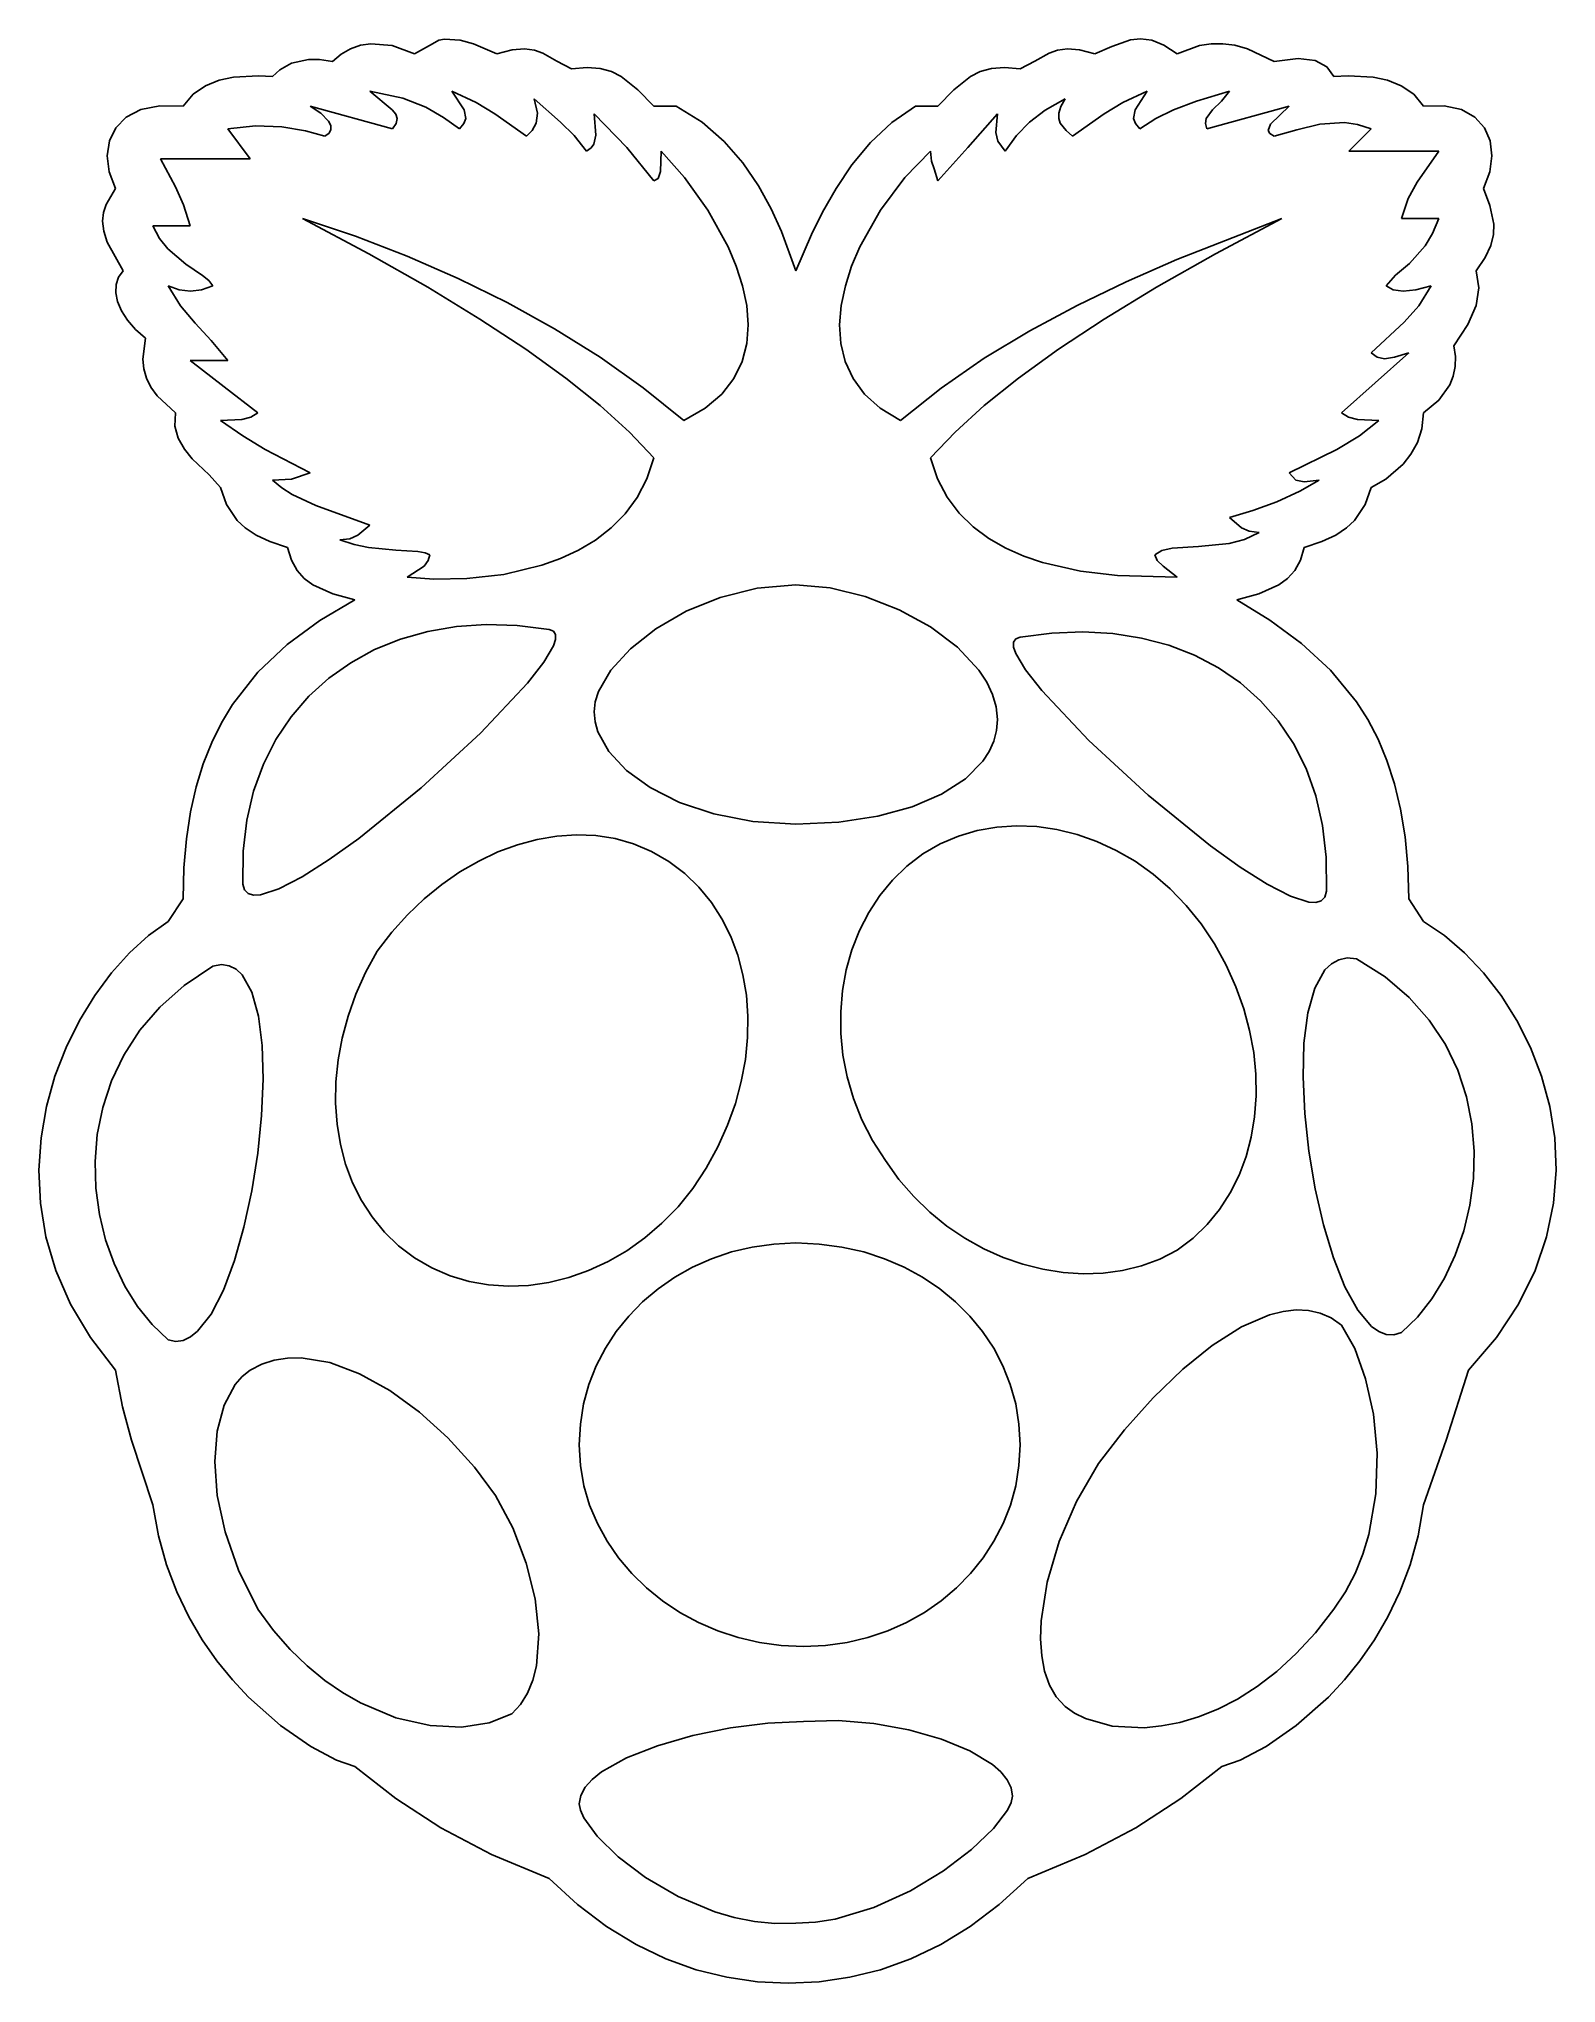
# Model space of a CAD drawing. Extents: x 39 to 173, y 20 to 192.
import ezdxf

# ---------------------------------------------------------------- set-up
doc = ezdxf.new("R2010")
doc.units = 0

msp = doc.modelspace()

# ---------------------------------------------------------------- linework, layer by layer
at = {"layer": 'Layer 1'}
for p, q in [((66.431232, 190.963333), (65.603147, 190.48785)), ((67.304735, 191.268042), (66.431232, 190.963333)), ((68.216087, 191.409849), (67.304735, 191.268042)), ((70.122059, 191.236248), (68.216087, 191.409849)), ((72.08859, 190.50551), (70.122059, 191.236248)), ((73.671179, 191.406618), (72.08859, 190.50551)), ((74.239618, 191.708199), (73.671179, 191.406618)), ((74.74992, 191.82326), (74.239618, 191.708199)), ((76.126614, 191.708199), (74.74992, 191.82326)), ((77.314364, 191.406618), (76.126614, 191.708199)), ((79.37496, 190.50551), (77.314364, 191.406618)), ((81.807386, 190.946375), (80.720011, 190.853721)), ((82.691891, 190.837977), (81.807386, 190.946375)), ((129.859177, 190.946375), (128.974672, 190.837977)), ((130.946551, 190.853721), (129.859177, 190.946375)), ((133.804346, 191.148639), (132.2916, 190.50551)), ((135.440632, 191.736055), (133.804346, 191.148639)), ((136.343708, 191.834008), (135.440632, 191.736055)), ((137.323996, 191.708199), (136.343708, 191.834008)), ((138.396938, 191.288681), (137.323996, 191.708199)), ((139.577977, 190.50551), (138.396938, 191.288681)), ((141.565095, 191.236248), (139.577977, 190.50551)), ((142.578336, 191.396627), (141.565095, 191.236248)), ((143.615195, 191.409849), (142.578336, 191.396627)), ((144.683544, 191.268042), (143.615195, 191.409849)), ((145.791257, 190.963333), (144.683544, 191.268042)), ((148.15626, 189.83372), (145.791257, 190.963333)), ((61.191325, 189.678687), (60.177176, 189.09975)), ((62.699629, 190.005703), (61.191325, 189.678687)), ((63.678452, 189.997529), (62.699629, 190.005703)), ((64.82805, 189.83372), (63.678452, 189.997529)), ((65.603147, 190.48785), (64.82805, 189.83372)), ((80.720011, 190.853721), (79.37496, 190.50551)), ((83.42833, 190.583026), (82.691891, 190.837977)), ((84.676234, 189.851481), (83.42833, 190.583026)), ((85.98954, 189.18776), (84.676234, 189.851481)), ((87.363457, 189.311654), (85.98954, 189.18776)), ((88.526934, 189.219656), (87.363457, 189.311654)), ((89.51903, 188.942955), (88.526934, 189.219656)), ((123.139629, 189.219656), (122.147534, 188.942955)), ((124.303105, 189.311654), (123.139629, 189.219656)), ((125.67702, 189.18776), (124.303105, 189.311654)), ((126.990327, 189.851481), (125.67702, 189.18776)), ((128.238233, 190.583026), (126.990327, 189.851481)), ((128.974672, 190.837977), (128.238233, 190.583026)), ((132.2916, 190.50551), (130.946551, 190.853721)), ((150.288315, 190.096542), (148.15626, 189.83372)), ((151.802676, 189.920923), (150.288315, 190.096542)), ((152.818036, 189.372265), (151.802676, 189.920923)), ((153.45309, 188.51597), (152.818036, 189.372265)), ((53.583186, 187.68753), (52.483396, 186.943268)), ((54.805909, 188.167758), (53.583186, 187.68753)), ((56.059214, 188.438454), (54.805909, 188.167758)), ((58.288162, 188.569261), (56.059214, 188.438454)), ((59.53122, 188.51597), (58.288162, 188.569261)), ((60.177176, 189.09975), (59.53122, 188.51597)), ((90.378806, 188.512739), (89.51903, 188.942955)), ((91.857639, 187.31651), (90.378806, 188.512739)), ((121.287758, 188.512739), (119.808924, 187.31651)), ((122.147534, 188.942955), (121.287758, 188.512739)), ((154.699782, 188.569261), (153.45309, 188.51597)), ((156.934787, 188.438454), (154.699782, 188.569261)), ((158.189758, 188.167758), (156.934787, 188.438454)), ((159.412027, 187.68753), (158.189758, 188.167758)), ((160.508334, 186.943268), (159.412027, 187.68753)), ((49.548237, 185.916049), (47.872136, 185.574047)), ((51.59889, 185.88047), (49.548237, 185.916049)), ((52.483396, 186.943268), (51.59889, 185.88047)), ((63.785643, 185.275696), (62.83851, 185.88047)), ((62.83851, 185.88047), (70.124887, 183.89093)), ((70.118423, 185.544575), (68.13534, 187.19822)), ((68.13534, 187.19822), (71.046176, 186.583353)), ((71.046176, 186.583353), (73.089818, 185.78681)), ((73.089818, 185.78681), (74.639303, 184.869149)), ((76.477853, 185.544575), (75.39588, 187.19822)), ((75.39588, 187.19822), (77.548525, 186.205871)), ((77.548525, 186.205871), (79.207015, 185.208678)), ((82.955167, 185.264796), (82.68225, 186.52643)), ((82.68225, 186.52643), (84.99477, 184.465831)), ((93.275917, 185.88047), (91.857639, 187.31651)), ((95.23962, 185.88047), (93.275917, 185.88047)), ((97.539876, 184.467948), (95.23962, 185.88047)), ((116.426947, 185.88047), (114.31215, 184.440394)), ((118.39065, 185.88047), (116.426947, 185.88047)), ((119.808924, 187.31651), (118.39065, 185.88047)), ((127.891033, 185.527621), (129.656107, 186.52643)), ((129.271612, 185.840656), (129.099374, 185.264796)), ((129.656107, 186.52643), (129.271612, 185.840656)), ((133.115194, 185.208678), (134.767628, 186.205871)), ((134.767628, 186.205871), (136.91664, 187.19822)), ((136.91664, 187.19822), (135.847586, 185.544575)), ((139.23885, 185.544575), (141.288544, 186.310839)), ((141.288544, 186.310839), (144.20301, 187.19822)), ((142.21347, 183.89093), (149.499847, 185.88047)), ((143.514263, 186.310839), (142.704398, 185.544575)), ((144.20301, 187.19822), (143.514263, 186.310839)), ((149.499847, 185.88047), (147.830052, 184.297881)), ((161.38542, 185.88047), (160.508334, 186.943268)), ((163.21539, 185.916049), (161.38542, 185.88047)), ((164.727429, 185.574047), (163.21539, 185.916049)), ((46.569679, 184.908058), (45.639959, 183.971675)), ((47.872136, 185.574047), (46.569679, 184.908058)), ((55.55214, 183.89093), (58.012018, 184.152945)), ((58.012018, 184.152945), (60.348356, 184.049189)), ((60.348356, 184.049189), (62.437617, 183.698356)), ((64.485698, 184.549805), (63.785643, 185.275696)), ((64.665859, 184.17929), (64.485698, 184.549805)), ((64.691596, 183.823914), (64.665859, 184.17929)), ((70.421922, 185.169013), (70.118423, 185.544575)), ((70.124887, 183.89093), (70.471783, 184.35733)), ((70.555252, 184.778311), (70.421922, 185.169013)), ((70.471783, 184.35733), (70.555252, 184.778311)), ((74.639303, 184.869149), (76.06767, 183.89093)), ((76.06767, 183.89093), (76.444696, 184.35733)), ((76.444696, 184.35733), (76.613099, 184.778311)), ((76.613099, 184.778311), (76.477853, 185.544575)), ((79.207015, 185.208678), (82.01046, 183.21914)), ((82.49331, 183.739535), (82.8502, 184.378626)), ((82.8502, 184.378626), (82.955167, 185.264796)), ((84.99477, 184.465831), (86.21401, 183.278081)), ((88.137341, 183.3128), (87.97908, 185.20868)), ((87.97908, 185.20868), (90.869733, 182.227596)), ((99.500097, 182.767774), (97.539876, 184.467948)), ((114.31215, 184.440394), (112.43898, 182.673303)), ((121.039065, 182.227596), (123.68748, 185.20868)), ((123.68748, 185.20868), (123.529221, 183.555035)), ((125.368576, 183.278081), (126.503843, 184.465831)), ((126.503843, 184.465831), (127.891033, 185.527621)), ((129.099374, 185.264796), (129.099727, 184.782802)), ((129.099727, 184.782802), (129.233006, 184.378626)), ((129.233006, 184.378626), (129.739676, 183.739535)), ((130.30206, 183.21914), (133.115194, 185.208678)), ((135.847586, 185.544575), (135.713954, 184.778311)), ((135.713954, 184.778311), (135.886192, 184.35733)), ((135.886192, 184.35733), (136.270687, 183.89093)), ((136.270687, 183.89093), (137.688154, 184.778311)), ((137.688154, 184.778311), (139.23885, 185.544575)), ((142.146454, 184.778311), (142.078527, 184.35733)), ((142.078527, 184.35733), (142.21347, 183.89093)), ((142.704398, 185.544575), (142.146454, 184.778311)), ((147.830052, 184.297881), (147.621328, 183.729442)), ((150.158315, 183.792827), (152.216085, 184.301112)), ((152.216085, 184.301112), (154.394973, 184.436359)), ((154.394973, 184.436359), (155.550274, 184.267956)), ((155.550274, 184.267956), (156.76038, 183.89093)), ((165.913664, 184.908058), (164.727429, 185.574047)), ((166.766224, 183.971675), (165.913664, 184.908058)), ((45.082066, 182.818494), (44.895092, 181.502108)), ((45.639959, 183.971675), (45.082066, 182.818494)), ((57.54168, 181.229593), (55.55214, 183.89093)), ((62.437617, 183.698356), (64.15626, 183.21914)), ((64.15626, 183.21914), (64.532025, 183.498817)), ((64.532025, 183.498817), (64.691596, 183.823914)), ((82.01046, 183.21914), (82.49331, 183.739535)), ((86.21401, 183.278081), (87.30729, 181.90139)), ((87.714494, 182.182329), (87.968183, 182.516257)), ((87.968183, 182.516257), (88.137341, 183.3128)), ((101.150864, 180.865336), (99.500097, 182.767774)), ((112.43898, 182.673303), (110.799566, 180.688202)), ((123.529221, 183.555035), (123.69838, 182.788771)), ((123.69838, 182.788771), (124.35927, 181.90139)), ((124.35927, 181.90139), (125.368576, 183.278081)), ((129.739676, 183.739535), (130.30206, 183.21914)), ((147.621328, 183.729442), (147.780546, 183.471263)), ((147.780546, 183.471263), (148.15626, 183.21914)), ((148.15626, 183.21914), (150.158315, 183.792827)), ((156.76038, 183.89093), (154.77084, 181.90139)), ((167.277235, 182.818494), (166.766224, 183.971675)), ((167.438824, 181.502108), (167.277235, 182.818494)), ((44.895092, 181.502108), (45.07813, 180.076112)), ((50.936789, 178.752358), (49.60935, 181.229593)), ((49.60935, 181.229593), (57.54168, 181.229593)), ((87.30729, 181.90139), (87.714494, 182.182329)), ((90.869733, 182.227596), (93.275917, 179.26589)), ((93.841126, 180.089484), (93.92187, 181.90139)), ((93.92187, 181.90139), (95.989128, 179.574236)), ((102.522761, 178.84602), (101.150864, 180.865336)), ((110.799566, 180.688202), (109.386035, 178.594097)), ((115.483243, 179.574236), (117.74469, 181.90139)), ((117.74469, 181.90139), (117.845621, 181.024505)), ((117.74469, 181.90139), (117.74469, 181.90139)), ((117.845621, 181.024505), (118.06767, 180.331719)), ((118.39065, 179.26589), (121.039065, 182.227596)), ((154.77084, 181.90139), (162.729007, 181.90139)), ((162.729007, 181.90139), (160.813749, 179.17223)), ((167.24312, 180.076112), (167.438824, 181.502108)), ((45.07813, 180.076112), (45.63027, 178.5941)), ((93.275917, 179.26589), (93.649358, 179.492378)), ((93.649358, 179.492378), (93.841126, 180.089484)), ((95.989128, 179.574236), (98.047907, 176.689341)), ((113.324745, 176.689341), (115.483243, 179.574236)), ((118.06767, 180.331719), (118.39065, 179.26589)), ((160.813749, 179.17223), (160.02205, 177.719233)), ((166.68225, 178.5941), (167.24312, 180.076112)), ((44.808695, 177.175826), (44.568834, 176.463509)), ((45.63027, 178.5941), (44.808695, 177.175826)), ((51.65501, 177.141911), (50.936789, 178.752358)), ((103.646369, 176.795214), (102.522761, 178.84602)), ((109.386035, 178.594097), (108.190513, 176.499991)), ((160.02205, 177.719233), (159.421717, 175.9586)), ((167.235347, 177.081354), (166.68225, 178.5941)), ((44.568834, 176.463509), (44.483699, 175.696992)), ((44.483699, 175.696992), (44.583872, 174.837215)), ((52.24485, 175.28681), (51.65501, 177.141911)), ((66.850044, 174.374295), (62.16672, 175.9586)), ((62.16672, 175.9586), (68.03396, 172.82269)), ((98.047907, 176.689341), (99.842653, 173.432617)), ((104.55227, 174.798305), (103.646369, 176.795214)), ((108.190513, 176.499991), (107.205128, 174.51489)), ((111.49326, 173.432617), (113.324745, 176.689341)), ((148.82805, 175.9586), (139.562229, 172.321873)), ((142.96192, 172.82269), (148.82805, 175.9586)), ((159.421717, 175.9586), (162.729007, 175.9586)), ((162.729007, 175.9586), (162.170962, 174.613753)), ((167.599505, 175.445068), (167.235347, 177.081354)), ((167.575988, 174.541992), (167.599505, 175.445068)), ((44.583872, 174.837215), (44.899935, 173.845118)), ((44.899935, 173.845118), (46.30206, 171.307723)), ((49.52442, 174.163706), (48.93756, 175.28681)), ((48.93756, 175.28681), (52.24485, 175.28681)), ((50.241178, 173.249225), (49.52442, 174.163706)), ((71.447074, 172.605287), (66.850044, 174.374295)), ((105.83328, 171.307723), (104.55227, 174.798305)), ((107.205128, 174.51489), (105.83328, 171.307723)), ((162.170962, 174.613753), (161.529952, 173.532636)), ((167.343546, 173.561704), (167.575988, 174.541992)), ((51.847587, 171.892315), (50.241178, 173.249225)), ((68.03396, 172.82269), (73.258979, 169.857555)), ((75.934493, 170.65097), (71.447074, 172.605287)), ((99.842653, 173.432617), (100.561152, 171.722918)), ((110.770169, 171.722918), (111.49326, 173.432617)), ((139.562229, 172.321873), (135.078443, 170.355747)), ((137.739828, 169.857555), (142.96192, 172.82269)), ((161.529952, 173.532636), (160.151645, 171.976289)), ((166.036297, 171.307723), (166.848281, 172.488762)), ((166.848281, 172.488762), (167.343546, 173.561704)), ((45.900054, 170.755635), (45.68275, 170.10302)), ((46.30206, 171.307723), (45.900054, 170.755635)), ((53.323191, 170.908445), (51.847587, 171.892315)), ((53.876441, 170.460264), (53.323191, 170.908445)), ((54.23439, 169.98998), (53.876441, 170.460264)), ((80.288987, 168.510739), (75.934493, 170.65097)), ((100.561152, 171.722918), (101.117809, 169.989979)), ((110.212856, 169.989979), (110.770169, 171.722918)), ((135.078443, 170.355747), (130.72516, 168.258815)), ((158.899299, 170.918942), (158.07813, 169.98998)), ((160.151645, 171.976289), (158.899299, 170.918942)), ((166.277722, 169.820008), (166.036297, 171.307723)), ((45.68275, 170.10302), (45.650756, 169.372889)), ((45.650756, 169.372889), (45.804675, 168.588255)), ((45.804675, 168.588255), (46.145114, 167.772132)), ((51.384517, 168.21885), (50.281147, 169.98998)), ((50.281147, 169.98998), (51.269455, 169.626627)), ((51.269455, 169.626627), (52.257766, 169.50551)), ((52.257766, 169.50551), (53.246078, 169.626627)), ((53.246078, 169.626627), (54.23439, 169.98998)), ((73.258979, 169.857555), (77.880232, 167.047449)), ((101.117809, 169.989979), (101.480679, 168.25704)), ((109.84933, 168.25704), (110.212856, 169.989979)), ((133.122713, 167.047449), (137.739828, 169.857555)), ((158.07813, 169.98998), (158.703494, 169.626627)), ((158.703494, 169.626627), (159.573514, 169.50551)), ((159.573514, 169.50551), (160.690612, 169.626627)), ((160.690612, 169.626627), (162.05721, 169.98998)), ((162.05721, 169.98998), (160.953434, 168.229347)), ((166.029836, 168.262046), (166.277722, 169.820008)), ((46.145114, 167.772132), (46.672677, 166.947529)), ((46.672677, 166.947529), (47.387971, 166.137461)), ((52.674408, 166.692376), (51.384517, 168.21885)), ((77.880232, 167.047449), (81.936173, 164.376627)), ((84.487241, 166.183988), (80.288987, 168.510739)), ((101.480679, 168.25704), (101.617818, 166.547341)), ((109.707598, 166.547341), (109.84933, 168.25704)), ((130.72516, 168.258815), (126.525695, 166.006855)), ((129.071515, 164.376627), (133.122713, 167.047449)), ((160.953434, 168.229347), (159.660716, 166.77635)), ((165.287794, 166.573277), (166.029836, 168.262046)), ((47.387971, 166.137461), (48.2916, 165.36494)), ((48.2916, 165.36494), (48.049368, 163.499339)), ((54.085418, 165.16106), (52.674408, 166.692376)), ((55.55214, 163.3754), (54.085418, 165.16106)), ((88.50594, 163.670113), (84.487241, 166.183988)), ((101.617818, 166.547341), (101.497282, 164.88412)), ((109.81567, 164.88412), (109.707598, 166.547341)), ((126.525695, 166.006855), (122.503363, 163.575641)), ((159.660716, 166.77635), (156.76038, 164.04719)), ((164.04675, 164.693143), (165.287794, 166.573277)), ((48.049368, 163.499339), (48.135361, 162.638453)), ((81.936173, 164.376627), (85.465258, 161.829343)), ((92.321768, 160.968506), (88.50594, 163.670113)), ((101.497282, 164.88412), (101.087126, 163.290616)), ((110.201552, 163.290616), (109.81567, 164.88412)), ((122.503363, 163.575641), (118.68148, 160.940952)), ((125.547174, 161.829343), (129.071515, 164.376627)), ((156.76038, 164.04719), (157.280776, 163.669308)), ((160.06767, 164.04719), (157.096277, 161.398775)), ((157.280776, 163.669308), (157.919869, 163.543348)), ((157.919869, 163.543348), (158.806039, 163.669308)), ((158.806039, 163.669308), (160.06767, 164.04719)), ((164.199459, 163.735163), (164.04675, 164.693143)), ((164.183211, 162.838043), (164.199459, 163.735163)), ((48.135361, 162.638453), (48.369116, 161.815415)), ((48.369116, 161.815415), (48.7579, 161.022657)), ((55.22916, 161.06288), (52.24485, 163.3754)), ((52.24485, 163.3754), (55.55214, 163.3754)), ((85.465258, 161.829343), (88.50594, 159.389853)), ((100.355405, 161.79007), (99.270175, 160.405719)), ((101.087126, 163.290616), (100.355405, 161.79007)), ((110.893254, 161.79007), (110.201552, 163.290616)), ((111.918784, 160.405719), (110.893254, 161.79007)), ((122.51063, 159.389853), (125.547174, 161.829343)), ((163.704398, 161.227598), (164.013143, 162.002087)), ((164.013143, 162.002087), (164.183211, 162.838043)), ((48.7579, 161.022657), (49.308981, 160.252608)), ((49.308981, 160.252608), (50.9271, 158.75036)), ((58.21347, 158.75036), (55.22916, 161.06288)), ((95.91141, 158.078563), (92.321768, 160.968506)), ((99.270175, 160.405719), (97.799492, 159.160804)), ((113.30615, 159.160804), (111.918784, 160.405719)), ((118.68148, 160.940952), (115.08336, 158.078563)), ((157.096277, 161.398775), (154.12488, 158.75036)), ((162.731428, 159.864229), (163.704398, 161.227598)), ((50.9271, 158.75036), (50.885063, 157.570634)), ((56.80206, 158.162538), (57.598603, 158.361978)), ((57.598603, 158.361978), (58.21347, 158.75036)), ((88.50594, 159.389853), (91.096675, 157.042412)), ((97.799492, 159.160804), (95.91141, 158.078563)), ((115.08336, 158.078563), (113.30615, 159.160804)), ((119.922822, 157.042412), (122.51063, 159.389853)), ((154.12488, 158.75036), (154.728851, 158.361978)), ((154.728851, 158.361978), (155.526606, 158.162538)), ((161.240736, 157.351261), (161.38542, 158.75036)), ((161.38542, 158.75036), (162.731428, 159.864229)), ((50.885063, 157.570634), (51.181849, 156.506878)), ((54.90618, 158.078563), (56.80206, 158.162538)), ((56.886842, 156.712772), (54.90618, 158.078563)), ((58.872347, 155.523812), (56.886842, 156.712772)), ((91.096675, 157.042412), (93.275917, 154.771273)), ((117.74469, 154.771273), (119.922822, 157.042412)), ((155.724024, 156.712772), (153.708241, 155.523812)), ((155.526606, 158.162538), (157.43217, 158.078563)), ((157.43217, 158.078563), (155.724024, 156.712772)), ((160.848066, 156.132625), (161.240736, 157.351261)), ((51.181849, 156.506878), (51.725107, 155.55152)), ((51.725107, 155.55152), (52.422486, 154.696993)), ((62.83851, 153.45353), (58.872347, 155.523812)), ((153.708241, 155.523812), (149.499847, 153.45353)), ((159.567056, 154.202834), (160.269482, 155.085976)), ((160.269482, 155.085976), (160.848066, 156.132625)), ((52.422486, 154.696993), (53.9102, 153.260146)), ((53.9102, 153.260146), (54.90618, 152.13578)), ((61.184865, 152.888315), (62.83851, 153.45353)), ((93.275917, 154.771273), (92.650337, 152.903688)), ((118.366012, 152.911068), (117.74469, 154.771273)), ((149.499847, 153.45353), (150.089684, 152.796673)), ((158.038968, 152.89316), (159.567056, 154.202834)), ((54.90618, 152.13578), (55.456859, 150.654121)), ((59.53122, 152.80757), (61.184865, 152.888315)), ((60.336493, 152.119427), (59.53122, 152.80757)), ((61.249863, 151.53181), (60.336493, 152.119427)), ((63.339124, 150.566109), (61.249863, 151.53181)), ((92.650337, 152.903688), (91.790926, 151.255512)), ((119.222263, 151.283066), (118.366012, 152.911068)), ((150.427193, 151.814818), (148.41141, 150.892315)), ((150.089684, 152.796673), (150.807905, 152.636394)), ((152.13534, 152.80757), (150.427193, 151.814818)), ((150.807905, 152.636394), (152.13534, 152.80757)), ((156.209704, 150.654121), (156.76038, 152.13578)), ((156.76038, 152.13578), (158.038968, 152.89316)), ((55.456859, 150.654121), (56.38542, 149.235441)), ((68.13534, 148.82849), (63.339124, 150.566109)), ((90.726677, 149.814219), (89.486582, 148.56728)), ((91.790926, 151.255512), (90.726677, 149.814219)), ((120.284336, 149.871787), (119.222263, 151.283066)), ((121.523125, 148.66175), (120.284336, 149.871787)), ((146.274509, 150.100617), (144.20301, 149.50028)), ((148.41141, 150.892315), (146.274509, 150.100617)), ((155.281142, 149.235441), (156.209704, 150.654121)), ((56.38542, 149.235441), (57.106467, 148.569401)), ((57.106467, 148.569401), (58.060058, 147.942724)), ((58.060058, 147.942724), (59.292218, 147.363282)), ((66.362198, 147.622167), (67.056599, 147.917691)), ((67.056599, 147.917691), (68.13534, 148.82849)), ((89.486582, 148.56728), (88.099633, 147.502167)), ((122.909525, 147.637477), (121.523125, 148.66175)), ((144.20301, 149.50028), (145.268839, 148.576565)), ((145.268839, 148.576565), (145.961625, 148.272158)), ((146.83851, 148.156693), (145.54554, 147.562566)), ((145.961625, 148.272158), (146.83851, 148.156693)), ((152.374342, 147.363282), (153.606502, 147.942724)), ((153.606502, 147.942724), (154.560094, 148.569401)), ((154.560094, 148.569401), (155.281142, 149.235441)), ((59.292218, 147.363282), (60.84897, 146.83895)), ((60.84897, 146.83895), (61.189155, 145.718218)), ((65.47401, 147.51074), (66.362198, 147.622167)), ((66.737962, 147.102274), (65.47401, 147.51074)), ((65.47401, 147.51074), (65.47401, 147.51074)), ((68.018265, 146.839754), (66.737962, 147.102274)), ((70.441403, 146.599944), (68.018265, 146.839754)), ((72.370387, 146.486094), (70.441403, 146.599944)), ((73.032996, 146.381025), (72.370387, 146.486094)), ((73.432177, 146.19299), (73.032996, 146.381025)), ((73.306619, 145.68955), (73.432177, 146.19299)), ((86.594822, 146.606353), (85.001143, 145.867309)), ((88.099633, 147.502167), (86.594822, 146.606353)), ((124.41443, 146.783485), (122.909525, 147.637477)), ((126.008734, 146.084296), (124.41443, 146.783485)), ((138.228582, 146.575164), (137.58843, 146.19299)), ((137.58843, 146.19299), (137.804825, 145.68955)), ((139.124593, 146.779599), (138.228582, 146.575164)), ((141.467393, 146.932609), (139.124593, 146.779599)), ((144.183231, 147.206736), (141.467393, 146.932609)), ((145.54554, 147.562566), (144.183231, 147.206736)), ((150.477405, 145.718218), (150.81759, 146.83895)), ((150.81759, 146.83895), (152.374342, 147.363282)), ((61.189155, 145.718218), (61.690729, 144.815495)), ((61.690729, 144.815495), (62.330981, 144.099292)), ((71.44263, 144.20345), (72.93156, 145.188531)), ((72.93156, 145.188531), (73.306619, 145.68955)), ((83.347586, 145.272507), (79.97681, 144.465517)), ((85.001143, 145.867309), (83.347586, 145.272507)), ((127.663332, 145.524428), (126.008734, 146.084296)), ((131.036984, 144.760738), (127.663332, 145.524428)), ((134.30254, 144.368572), (131.036984, 144.760738)), ((137.804825, 145.68955), (138.33128, 145.188531)), ((138.33128, 145.188531), (139.577977, 144.20345)), ((149.335579, 144.099292), (149.975831, 144.815495)), ((149.975831, 144.815495), (150.477405, 145.718218)), ((62.330981, 144.099292), (63.087203, 143.538117)), ((63.087203, 143.538117), (64.856718, 142.754896)), ((64.856718, 142.754896), (66.817597, 142.21391)), ((73.792394, 144.031213), (71.44263, 144.20345)), ((76.714434, 144.085161), (73.792394, 144.031213)), ((79.97681, 144.465517), (76.714434, 144.085161)), ((99.141187, 142.425866), (102.410325, 143.238406)), ((102.410325, 143.238406), (105.83328, 143.53166)), ((105.83328, 143.53166), (108.877899, 143.264648)), ((105.83328, 143.53166), (105.83328, 143.53166)), ((108.877899, 143.264648), (111.96945, 142.509839)), ((139.577977, 144.20345), (134.30254, 144.368572)), ((144.84897, 142.21391), (146.809845, 142.754896)), ((146.809845, 142.754896), (148.579358, 143.538117)), ((148.579358, 143.538117), (149.335579, 144.099292)), ((66.817597, 142.21391), (63.693342, 140.373341)), ((93.437402, 139.64624), (96.119126, 141.194867)), ((96.119126, 141.194867), (99.141187, 142.425866)), ((111.96945, 142.509839), (114.968348, 141.336572)), ((114.968348, 141.336572), (117.735004, 139.814187)), ((147.787763, 140.399835), (144.84897, 142.21391)), ((63.693342, 140.373341), (60.809808, 138.268738)), ((70.83466, 138.727158), (73.250097, 139.408445)), ((73.250097, 139.408445), (75.789829, 139.841897)), ((75.789829, 139.841897), (78.438378, 140.01983)), ((78.438378, 140.01983), (81.180261, 139.934563)), ((81.180261, 139.934563), (84, 139.57841)), ((84, 139.57841), (84.390107, 139.435972)), ((84, 139.57841), (84, 139.57841)), ((84.390107, 139.435972), (84.575594, 139.14229)), ((91.189276, 137.880814), (93.437402, 139.64624)), ((117.735004, 139.814187), (120.129832, 138.012022)), ((128.496765, 139.270158), (131.238693, 139.375643)), ((131.238693, 139.375643), (133.887361, 139.227842)), ((150.584243, 138.359576), (147.787763, 140.399835)), ((60.809808, 138.268738), (58.221192, 135.822587)), ((66.438595, 136.651813), (68.558999, 137.805719)), ((68.558999, 137.805719), (70.83466, 138.727158)), ((84.382627, 138.147217), (83.520945, 136.685239)), ((84.56894, 138.70887), (84.382627, 138.147217)), ((84.575594, 139.14229), (84.56894, 138.70887)), ((89.468007, 135.999419), (91.189276, 137.880814)), ((120.129832, 138.012022), (122.013245, 135.999417)), ((125.101433, 138.470789), (125.286914, 138.764256)), ((125.108101, 138.037717), (125.101433, 138.470789)), ((125.294443, 137.476535), (125.108101, 138.037717)), ((125.286914, 138.764256), (125.67702, 138.90662)), ((125.67702, 138.90662), (128.496765, 139.270158)), ((133.887361, 139.227842), (136.427327, 138.831526)), ((136.427327, 138.831526), (138.843149, 138.191462)), ((138.843149, 138.191462), (141.119383, 137.312421)), ((153.161503, 135.992907), (150.584243, 138.359576)), ((64.488927, 135.273121), (66.438595, 136.651813)), ((83.520945, 136.685239), (82.090395, 134.848406)), ((88.366855, 134.102885), (89.468007, 135.999419)), ((122.013245, 135.999417), (122.71955, 134.935868)), ((126.156245, 136.015831), (125.294443, 137.476535)), ((127.587029, 134.180649), (126.156245, 136.015831)), ((141.119383, 137.312421), (143.240589, 136.19917)), ((143.240589, 136.19917), (145.191323, 134.856479)), ((155.442632, 133.199605), (153.161503, 135.992907)), ((58.221192, 135.822587), (55.981696, 132.957372)), ((62.725476, 133.677328), (64.488927, 135.273121)), ((82.090395, 134.848406), (77.922067, 130.418366)), ((122.71955, 134.935868), (123.245657, 133.845711)), ((131.756316, 129.754746), (127.587029, 134.180649)), ((145.191323, 134.856479), (146.956144, 133.289117)), ((55.981696, 132.957372), (55.009804, 131.343393)), ((61.163722, 131.872118), (62.725476, 133.677328)), ((87.97908, 132.29204), (88.077967, 133.180449)), ((88.077967, 133.180449), (88.366855, 134.102885)), ((123.245657, 133.845711), (123.574116, 132.737614)), ((123.574116, 132.737614), (123.68748, 131.620243)), ((146.956144, 133.289117), (148.519608, 131.501852)), ((156.448114, 131.611647), (155.442632, 133.199605)), ((55.009804, 131.343393), (54.145518, 129.59558)), ((59.819145, 129.865172), (61.163722, 131.872118)), ((88.063206, 131.41843), (87.97908, 132.29204)), ((88.311747, 130.537817), (88.063206, 131.41843)), ((123.68748, 131.620243), (123.603354, 130.647728)), ((148.519608, 131.501852), (149.866273, 129.499454)), ((157.350723, 129.879446), (156.448114, 131.611647)), ((54.145518, 129.59558), (53.39561, 127.704244)), ((58.707225, 127.664175), (59.819145, 129.865172)), ((77.922067, 130.418366), (72.676407, 125.593486)), ((89.279065, 128.790559), (88.311747, 130.537817)), ((123.354813, 129.709428), (122.947609, 128.809279)), ((123.603354, 130.647728), (123.354813, 129.709428)), ((137.003843, 124.934609), (131.756316, 129.754746)), ((149.866273, 129.499454), (150.980697, 127.286692)), ((158.140844, 127.990476), (157.350723, 129.879446)), ((53.39561, 127.704244), (52.766858, 125.659695)), ((57.843444, 125.27681), (58.707225, 127.664175)), ((90.83501, 127.12021), (89.279065, 128.790559)), ((122.387496, 127.951219), (120.831551, 126.377108)), ((122.947609, 128.809279), (122.387496, 127.951219)), ((150.980697, 127.286692), (151.847438, 124.868335)), ((158.808865, 125.932207), (158.140844, 127.990476)), ((52.766858, 125.659695), (52.266034, 123.452245)), ((72.676407, 125.593486), (67.152179, 121.110155)), ((92.933558, 125.596715), (90.83501, 127.12021)), ((95.528683, 124.290019), (92.933558, 125.596715)), ((120.831551, 126.377108), (118.733005, 125.018584)), ((159.345172, 123.692112), (158.808865, 125.932207)), ((57.24328, 122.71076), (57.843444, 125.27681)), ((98.574361, 123.270066), (95.528683, 124.290019)), ((116.13788, 123.907138), (113.092202, 123.074261)), ((118.733005, 125.018584), (116.13788, 123.907138)), ((142.53115, 120.45602), (137.003843, 124.934609)), ((151.847438, 124.868335), (152.451053, 122.249151)), ((52.266034, 123.452245), (51.899915, 121.072203)), ((56.922214, 119.973709), (57.24328, 122.71076)), ((102.024568, 122.606801), (98.574361, 123.270066)), ((105.83328, 122.37017), (102.024568, 122.606801)), ((109.641994, 122.551441), (105.83328, 122.37017)), ((113.092202, 123.074261), (109.641994, 122.551441)), ((123.613196, 122.11017), (125.372414, 122.222985)), ((125.372414, 122.222985), (127.152222, 122.149129)), ((127.152222, 122.149129), (128.938086, 121.891479)), ((152.451053, 122.249151), (152.7761, 119.43391)), ((159.740151, 121.257663), (159.345172, 123.692112)), ((51.899915, 121.072203), (51.675275, 118.509882)), ((67.152179, 121.110155), (64.535216, 119.226691)), ((79.464974, 119.909201), (81.193326, 120.551806)), ((81.193326, 120.551806), (82.937121, 121.02394)), ((82.937121, 121.02394), (84.684662, 121.319736)), ((84.684662, 121.319736), (86.424256, 121.433327)), ((86.424256, 121.433327), (88.144205, 121.358846)), ((88.144205, 121.358846), (89.832816, 121.090428)), ((89.832816, 121.090428), (91.478392, 120.622205)), ((91.478392, 120.622205), (93.069238, 119.948311)), ((117.0729, 119.73467), (118.604419, 120.622934)), ((118.604419, 120.622934), (120.214665, 121.313021)), ((120.214665, 121.313021), (121.889101, 121.807807)), ((121.889101, 121.807807), (123.613196, 122.11017)), ((128.938086, 121.891479), (130.715472, 121.45291)), ((130.715472, 121.45291), (132.469846, 120.836301)), ((132.469846, 120.836301), (134.186673, 120.044527)), ((145.150201, 118.574739), (142.53115, 120.45602)), ((159.984188, 118.616331), (159.740151, 121.257663)), ((56.895727, 117.07334), (56.922214, 119.973709)), ((64.535216, 119.226691), (62.148148, 117.704761)), ((76.101378, 118.136042), (77.763759, 119.10199)), ((77.763759, 119.10199), (79.464974, 119.909201)), ((93.069238, 119.948311), (94.59366, 119.06288)), ((94.59366, 119.06288), (96.0033, 117.99431)), ((115.65588, 118.65872), (117.0729, 119.73467)), ((134.186673, 120.044527), (135.851421, 119.080464)), ((135.851421, 119.080464), (137.449554, 117.946989)), ((152.7761, 119.43391), (152.807137, 116.42738)), ((51.675275, 118.509882), (51.59889, 115.75559)), ((57.045345, 116.554027), (56.895727, 117.07334)), ((62.148148, 117.704761), (60.090819, 116.636412)), ((72.939894, 115.751395), (74.489524, 117.017221)), ((74.489524, 117.017221), (76.101378, 118.136042)), ((96.0033, 117.99431), (97.256964, 116.783315)), ((113.255286, 116.05672), (114.382042, 117.427551)), ((114.382042, 117.427551), (115.65588, 118.65872)), ((137.449554, 117.946989), (138.966539, 116.646979)), ((147.539775, 117.054764), (145.150201, 118.574739)), ((149.600063, 115.988067), (147.539775, 117.054764)), ((160.06767, 115.75559), (159.984188, 118.616331)), ((51.59889, 115.75559), (50.281147, 113.76605)), ((57.364763, 116.228653), (57.045345, 116.554027)), ((57.8415, 116.08571), (57.364763, 116.228653)), ((58.463075, 116.113693), (57.8415, 116.08571)), ((60.090819, 116.636412), (58.463075, 116.113693)), ((71.464184, 114.34443), (72.939894, 115.751395)), ((97.256964, 116.783315), (98.353706, 115.442498)), ((98.353706, 115.442498), (99.292581, 113.984462)), ((112.279509, 114.561782), (113.255286, 116.05672)), ((138.966539, 116.646979), (140.387842, 115.183311)), ((151.231258, 115.466623), (149.600063, 115.988067)), ((151.854755, 115.439111), (151.231258, 115.466623)), ((152.333551, 115.582403), (151.854755, 115.439111)), ((152.65517, 115.907993), (152.333551, 115.582403)), ((152.807137, 116.42738), (152.65517, 115.907993)), ((152.807137, 116.42738), (152.807137, 116.42738)), ((161.38542, 113.76605), (160.06767, 115.75559)), ((50.281147, 113.76605), (48.554951, 112.508197)), ((70.074087, 112.802193), (71.464184, 114.34443)), ((99.292581, 113.984462), (100.072641, 112.421812)), ((111.45861, 112.958293), (112.279509, 114.561782)), ((140.387842, 115.183311), (141.698929, 113.55886)), ((141.698929, 113.55886), (142.885267, 111.776503)), ((163.224998, 112.508197), (161.38542, 113.76605)), ((161.38542, 113.76605), (161.38542, 113.76605)), ((48.554951, 112.508197), (46.875499, 110.978702)), ((68.7813, 111.13055), (70.074087, 112.802193)), ((100.072641, 112.421812), (100.692941, 110.767151)), ((110.796487, 111.261809), (111.45861, 112.958293)), ((165.001709, 110.978702), (163.224998, 112.508197)), ((46.875499, 110.978702), (45.273789, 109.200843)), ((67.751954, 109.248985), (68.7813, 111.13055)), ((100.692941, 110.767151), (101.152534, 109.033083)), ((110.297039, 109.487887), (110.796487, 111.261809)), ((142.885267, 111.776503), (143.914612, 109.895229)), ((153.230228, 110.021754), (153.882901, 110.378867)), ((153.882901, 110.378867), (154.619523, 110.529543)), ((154.619523, 110.529543), (155.44263, 110.45876)), ((155.44263, 110.45876), (157.971721, 108.852798)), ((166.68357, 109.200843), (165.001709, 110.978702)), ((45.273789, 109.200843), (43.780819, 107.197896)), ((51.705305, 108.09613), (54.23439, 109.8128)), ((54.23439, 109.8128), (55.000665, 109.942249)), ((55.000665, 109.942249), (55.687675, 109.846455)), ((55.687675, 109.846455), (56.297606, 109.540438)), ((56.297606, 109.540438), (56.832643, 109.039219)), ((56.832643, 109.039219), (57.68678, 107.511265)), ((66.89183, 107.333394), (67.751954, 109.248985)), ((101.152534, 109.033083), (101.450475, 107.232212)), ((109.964164, 107.652081), (110.297039, 109.487887)), ((143.914612, 109.895229), (144.774735, 107.980458)), ((151.750544, 107.862001), (152.658968, 109.473224)), ((152.658968, 109.473224), (153.230228, 110.021754)), ((157.971721, 108.852798), (160.11551, 107.031514)), ((168.238599, 107.197896), (166.68357, 109.200843)), ((43.780819, 107.197896), (42.427587, 104.993139)), ((49.561561, 106.192676), (51.705305, 108.09613)), ((57.68678, 107.511265), (58.267571, 105.382761)), ((66.199983, 105.39638), (66.89183, 107.333394)), ((101.450475, 107.232212), (101.585817, 105.377141)), ((109.80176, 105.769949), (109.964164, 107.652081)), ((144.774735, 107.980458), (145.466581, 106.044718)), ((151.137341, 105.665369), (151.750544, 107.862001)), ((160.11551, 107.031514), (161.891407, 105.027873)), ((169.634815, 104.993139), (168.238599, 107.197896)), ((42.427587, 104.993139), (41.245092, 102.609849)), ((47.785783, 104.132452), (49.561561, 106.192676)), ((58.267571, 105.382761), (58.592504, 102.773879)), ((65.675466, 103.450548), (66.199983, 105.39638)), ((101.585817, 105.377141), (101.557613, 103.480474)), ((109.813727, 103.857045), (109.80176, 105.769949)), ((145.466581, 106.044718), (145.991097, 104.100538)), ((150.799072, 103.003498), (151.137341, 105.665369)), ((161.891407, 105.027873), (163.316823, 102.874843)), ((170.840234, 102.609849), (169.634815, 104.993139)), ((46.360601, 101.945472), (47.785783, 104.132452)), ((65.317333, 101.508501), (65.675466, 103.450548)), ((101.557613, 103.480474), (101.364917, 101.554814)), ((110.003962, 101.928926), (109.813727, 103.857045)), ((145.991097, 104.100538), (146.34923, 102.160447)), ((41.245092, 102.609849), (40.264332, 100.071302)), ((45.26864, 99.661749), (46.360601, 101.945472)), ((58.592504, 102.773879), (58.679065, 99.804789)), ((65.124637, 99.582842), (65.317333, 101.508501)), ((101.364917, 101.554814), (101.006784, 99.612766)), ((110.376364, 100.001148), (110.003962, 101.928926)), ((146.34923, 102.160447), (146.541925, 100.23697)), ((150.715452, 99.996558), (150.799072, 103.003498)), ((163.316823, 102.874843), (164.409168, 100.60539)), ((171.822874, 100.071302), (170.840234, 102.609849)), ((40.264332, 100.071302), (39.516305, 97.400776)), ((58.679065, 99.804789), (58.544739, 96.59566)), ((110.934832, 98.089266), (110.376364, 100.001148)), ((146.541925, 100.23697), (146.570128, 98.342638)), ((150.866191, 96.76472), (150.715452, 99.996558)), ((164.409168, 100.60539), (165.185854, 98.252479)), ((172.550753, 97.400776), (171.822874, 100.071302)), ((44.492529, 97.311299), (45.26864, 99.661749)), ((65.096433, 97.686175), (65.124637, 99.582842)), ((101.006784, 99.612766), (100.482267, 97.666934)), ((111.683263, 96.208837), (110.934832, 98.089266)), ((146.570128, 98.342638), (146.434787, 96.489977)), ((165.185854, 98.252479), (165.664289, 95.849079)), ((39.516305, 97.400776), (39.032009, 94.621548)), ((44.014895, 94.924135), (44.492529, 97.311299)), ((58.544739, 96.59566), (58.207013, 93.266664)), ((65.231775, 95.831105), (65.096433, 97.686175)), ((100.482267, 97.666934), (99.79042, 95.72992)), ((146.434787, 96.489977), (146.136846, 94.691515)), ((151.231005, 93.428154), (150.866191, 96.76472)), ((172.991888, 94.621548), (172.550753, 97.400776)), ((39.032009, 94.621548), (38.842442, 91.756895)), ((43.818365, 92.530272), (44.014895, 94.924135)), ((65.529716, 94.030234), (65.231775, 95.831105)), ((99.79042, 95.72992), (98.930296, 93.814328)), ((112.625556, 94.375416), (111.683263, 96.208837)), ((146.136846, 94.691515), (145.677253, 92.959782)), ((165.664289, 95.849079), (165.861886, 93.428154)), ((173.114297, 91.756895), (172.991888, 94.621548)), ((58.207013, 93.266664), (57.683374, 89.93797)), ((65.989309, 92.296167), (65.529716, 94.030234)), ((98.930296, 93.814328), (97.90095, 91.932763)), ((113.76561, 92.60456), (112.625556, 94.375416)), ((145.677253, 92.959782), (145.056953, 91.307304)), ((151.789604, 90.10703), (151.231005, 93.428154)), ((165.861886, 93.428154), (165.796054, 91.022671)), ((38.842442, 91.756895), (38.978604, 88.830095)), ((43.885566, 90.159724), (43.818365, 92.530272)), ((66.609609, 90.641506), (65.989309, 92.296167)), ((97.90095, 91.932763), (96.714898, 90.150413)), ((114.951663, 90.940298), (113.76561, 92.60456)), ((113.76561, 92.60456), (113.76561, 92.60456)), ((145.056953, 91.307304), (144.276894, 89.74661)), ((172.885999, 88.830095), (173.114297, 91.756895)), ((44.199125, 87.842506), (43.885566, 90.159724)), ((57.683374, 89.93797), (56.991306, 86.72975)), ((67.389669, 89.078857), (66.609609, 90.641506)), ((96.714898, 90.150413), (95.404588, 88.526006)), ((116.261975, 89.418234), (114.951663, 90.940298)), ((144.276894, 89.74661), (143.33802, 88.290227)), ((152.521704, 86.921519), (151.789604, 90.10703)), ((165.796054, 91.022671), (165.484204, 88.665598)), ((38.978604, 88.830095), (39.471492, 85.864423)), ((44.741671, 85.60863), (44.199125, 87.842506)), ((68.328544, 87.620822), (67.389669, 89.078857)), ((95.404588, 88.526006), (93.98444, 87.062458)), ((117.682123, 88.041283), (116.261975, 89.418234)), ((119.197689, 86.81236), (117.682123, 88.041283)), ((143.33802, 88.290227), (142.241278, 86.950685)), ((165.484204, 88.665598), (164.943747, 86.389899)), ((172.275009, 85.864423), (172.885999, 88.830095)), ((56.991306, 86.72975), (56.148297, 83.762173)), ((69.425286, 86.280005), (68.328544, 87.620822)), ((70.67895, 85.06901), (69.425286, 86.280005)), ((93.98444, 87.062458), (92.468874, 85.762681)), ((120.794252, 85.734378), (119.197689, 86.81236)), ((142.241278, 86.950685), (140.987615, 85.740509)), ((153.407015, 83.991791), (152.521704, 86.921519)), ((164.943747, 86.389899), (164.192092, 84.228543)), ((39.471492, 85.864423), (40.352104, 82.883158)), ((45.49583, 83.488112), (44.741671, 85.60863)), ((72.08859, 84.00044), (70.67895, 85.06901)), ((90.872312, 84.629592), (89.209174, 83.666103)), ((92.468874, 85.762681), (90.872312, 84.629592)), ((98.368464, 83.923729), (100.130167, 84.520745)), ((100.130167, 84.520745), (101.967946, 84.957963)), ((101.967946, 84.957963), (103.872189, 85.226677)), ((103.872189, 85.226677), (105.83328, 85.318183)), ((105.83328, 85.318183), (107.908367, 85.226677)), ((107.908367, 85.226677), (109.912941, 84.957963)), ((109.912941, 84.957963), (111.838259, 84.520745)), ((111.838259, 84.520745), (113.675579, 83.923729)), ((122.457391, 84.810252), (120.794252, 85.734378)), ((124.172686, 84.042896), (122.457391, 84.810252)), ((139.577977, 84.67223), (138.042199, 83.897506)), ((140.987615, 85.740509), (139.577977, 84.67223)), ((171.249347, 82.883158), (172.275009, 85.864423)), ((40.352104, 82.883158), (41.651439, 79.909576)), ((46.44423, 81.510966), (45.49583, 83.488112)), ((56.148297, 83.762173), (55.171833, 81.155409)), ((73.624367, 83.107627), (72.08859, 84.00044)), ((72.08859, 84.00044), (72.08859, 84.00044)), ((75.237772, 82.413559), (73.624367, 83.107627)), ((87.49388, 82.87513), (85.74085, 82.259587)), ((89.209174, 83.666103), (87.49388, 82.87513)), ((95.11174, 82.285123), (96.69245, 83.17562)), ((96.69245, 83.17562), (98.368464, 83.923729)), ((113.675579, 83.923729), (115.416157, 83.17562)), ((115.416157, 83.17562), (117.051249, 82.285123)), ((125.925716, 83.435225), (124.172686, 84.042896)), ((127.702061, 82.990153), (125.925716, 83.435225)), ((129.4873, 82.710595), (127.702061, 82.990153)), ((131.267014, 82.599464), (129.4873, 82.710595)), ((133.026781, 82.659675), (131.267014, 82.599464)), ((134.752181, 82.894143), (133.026781, 82.659675)), ((136.428794, 83.305782), (134.752181, 82.894143)), ((138.042199, 83.897506), (136.428794, 83.305782)), ((154.425253, 81.438017), (153.407015, 83.991791)), ((164.192092, 84.228543), (163.246652, 82.214494)), ((169.77703, 79.909576), (171.249347, 82.883158)), ((47.569498, 79.707206), (46.44423, 81.510966)), ((55.171833, 81.155409), (54.079399, 79.02963)), ((76.914385, 81.915321), (75.237772, 82.413559)), ((78.639786, 81.61), (76.914385, 81.915321)), ((80.399553, 81.49468), (78.639786, 81.61)), ((82.179266, 81.566447), (80.399553, 81.49468)), ((83.964505, 81.822388), (82.179266, 81.566447)), ((85.74085, 82.259587), (83.964505, 81.822388)), ((92.274686, 80.111788), (93.635948, 81.260944)), ((93.635948, 81.260944), (95.11174, 82.285123)), ((117.051249, 82.285123), (118.572114, 81.260944)), ((118.572114, 81.260944), (119.970008, 80.111788)), ((155.556128, 79.380366), (154.425253, 81.438017)), ((163.246652, 82.214494), (162.124835, 80.38072)), ((41.651439, 79.909576), (43.400495, 76.966954)), ((48.854261, 78.106846), (47.569498, 79.707206)), ((91.037568, 78.84636), (92.274686, 80.111788)), ((119.970008, 80.111788), (121.236187, 78.84636)), ((147.762176, 78.958302), (148.955129, 79.260898)), ((148.955129, 79.260898), (150.104216, 79.39518)), ((150.104216, 79.39518), (151.202585, 79.351572)), ((151.202585, 79.351572), (152.243386, 79.120498)), ((152.243386, 79.120498), (153.219768, 78.692383)), ((156.779356, 77.939009), (155.556128, 79.380366)), ((162.124835, 80.38072), (160.844053, 78.760186)), ((167.826075, 76.966954), (169.77703, 79.909576)), ((50.281147, 76.7399), (48.854261, 78.106846)), ((52.888483, 77.505005), (52.261558, 77.005679)), ((54.079399, 79.02963), (52.888483, 77.505005)), ((88.974222, 76.001509), (89.934209, 77.473365)), ((89.934209, 77.473365), (91.037568, 78.84636)), ((121.236187, 78.84636), (122.361908, 77.473365)), ((122.361908, 77.473365), (123.33843, 76.001509)), ((142.688704, 76.256292), (145.27207, 77.88647)), ((145.27207, 77.88647), (147.762176, 78.958302)), ((153.219768, 78.692383), (154.12488, 78.05765)), ((154.12488, 78.05765), (155.290375, 75.974848)), ((157.419261, 77.486995), (156.779356, 77.939009)), ((158.074647, 77.234117), (157.419261, 77.486995)), ((160.844053, 78.760186), (159.421717, 77.38586)), ((43.400495, 76.966954), (45.63027, 74.07857)), ((50.955704, 76.608105), (50.281147, 76.7399)), ((50.281147, 76.7399), (50.281147, 76.7399)), ((51.61657, 76.701705), (50.955704, 76.608105)), ((52.261558, 77.005679), (51.61657, 76.701705)), ((88.167219, 74.439497), (88.974222, 76.001509)), ((123.33843, 76.001509), (124.157007, 74.439497)), ((140.066884, 74.144372), (142.688704, 76.256292)), ((155.290375, 75.974848), (156.254514, 73.293731)), ((158.742978, 77.195399), (158.074647, 77.234117)), ((159.421717, 77.38586), (158.742978, 77.195399)), ((159.421717, 77.38586), (159.421717, 77.38586)), ((165.3645, 74.07857), (167.826075, 76.966954)), ((45.63027, 74.07857), (46.245137, 70.825781)), ((56.839557, 73.508224), (57.54168, 74.07857)), ((57.54168, 74.07857), (58.572136, 74.607017)), ((58.572136, 74.607017), (59.671363, 74.957271)), ((59.671363, 74.957271), (60.830619, 75.137053)), ((60.830619, 75.137053), (62.04116, 75.154085)), ((62.04116, 75.154085), (64.581125, 74.730782)), ((64.581125, 74.730782), (67.221315, 73.749132)), ((87.522816, 72.796033), (88.167219, 74.439497)), ((124.157007, 74.439497), (124.808898, 72.796033)), ((137.461414, 71.627317), (140.066884, 74.144372)), ((163.384649, 67.880629), (165.3645, 74.07857)), ((55.234006, 70.961027), (56.21828, 72.792008)), ((56.21828, 72.792008), (56.839557, 73.508224)), ((67.221315, 73.749132), (69.891784, 72.270903)), ((69.891784, 72.270903), (72.522588, 70.357866)), ((87.050625, 71.079824), (87.522816, 72.796033)), ((124.808898, 72.796033), (125.285359, 71.079824)), ((156.254514, 73.293731), (156.939479, 70.162061)), ((46.245137, 70.825781), (47.04168, 67.880629)), ((54.620348, 68.663748), (55.234006, 70.961027)), ((86.760261, 69.299575), (87.050625, 71.079824)), ((125.285359, 71.079824), (125.577648, 69.299575)), ((134.9271, 68.781733), (137.461414, 71.627317)), ((72.522588, 70.357866), (75.043781, 68.07179)), ((86.661337, 67.46399), (86.760261, 69.299575)), ((125.577648, 69.299575), (125.67702, 67.46399)), ((156.939479, 70.162061), (157.267454, 66.727599)), ((47.04168, 67.880629), (48.93756, 62.167153)), ((54.408797, 65.97829), (54.620348, 68.663748)), ((75.043781, 68.07179), (77.38542, 65.474443)), ((86.767806, 65.628405), (86.661337, 67.46399)), ((125.67702, 67.46399), (125.577812, 65.628405)), ((125.67702, 67.46399), (125.67702, 67.46399)), ((132.610745, 65.808978), (134.9271, 68.781733)), ((161.38542, 62.167153), (163.384649, 67.880629)), ((54.630844, 62.982774), (54.408797, 65.97829)), ((77.38542, 65.474443), (79.237999, 62.993321)), ((87.079491, 63.848155), (86.767806, 65.628405)), ((125.577812, 65.628405), (125.286671, 63.848155)), ((130.658952, 62.455008), (132.610745, 65.808978)), ((157.267454, 66.727599), (157.16062, 63.138108)), ((87.584812, 62.131946), (87.079491, 63.848155)), ((125.286671, 63.848155), (124.813326, 62.131946)), ((48.93756, 62.167153), (49.429892, 59.41083)), ((55.317978, 59.75532), (54.630844, 62.982774)), ((79.237999, 62.993321), (80.78718, 60.115844)), ((88.272187, 60.488482), (87.584812, 62.131946)), ((124.813326, 62.131946), (124.167504, 60.488482)), ((129.126222, 58.898168), (130.658952, 62.455008)), ((157.16062, 63.138108), (156.541159, 59.54135)), ((160.897636, 59.41083), (161.38542, 62.167153)), ((89.130032, 58.926469), (88.272187, 60.488482)), ((124.167504, 60.488482), (123.358931, 58.926469)), ((49.429892, 59.41083), (50.141408, 56.837923)), ((56.50169, 56.374049), (55.317978, 59.75532)), ((80.78718, 60.115844), (81.979069, 57.005218)), ((90.146768, 57.454613), (89.130032, 58.926469)), ((123.358931, 58.926469), (122.397335, 57.454613)), ((128.067057, 55.316802), (129.126222, 58.898168)), ((156.541159, 59.54135), (156.014876, 57.786421)), ((160.1901, 56.837923), (160.897636, 59.41083)), ((50.141408, 56.837923), (51.043001, 54.44654)), ((81.979069, 57.005218), (82.759766, 53.824647)), ((91.310812, 56.081617), (90.146768, 57.454613)), ((122.397335, 57.454613), (121.292443, 56.081617)), ((156.014876, 57.786421), (155.331255, 56.085086)), ((159.291958, 54.44654), (160.1901, 56.837923)), ((58.21347, 52.91708), (56.50169, 56.374049)), ((92.610582, 54.816189), (91.310812, 56.081617)), ((121.292443, 56.081617), (120.053982, 54.816189)), ((127.535961, 51.889254), (128.067057, 55.316802)), ((155.331255, 56.085086), (154.480569, 54.455816)), ((51.043001, 54.44654), (52.105565, 52.234787)), ((82.759766, 53.824647), (83.075376, 50.737335)), ((94.034496, 53.667032), (92.610582, 54.816189)), ((95.570973, 52.642852), (94.034496, 53.667032)), ((118.691679, 53.667032), (117.215262, 52.642852)), ((120.053982, 54.816189), (118.691679, 53.667032)), ((154.480569, 54.455816), (153.45309, 52.91708)), ((158.232352, 52.234787), (159.291958, 54.44654)), ((52.105565, 52.234787), (53.299995, 50.200773)), ((59.61161, 51.038177), (58.21347, 52.91708)), ((97.208432, 51.752355), (95.570973, 52.642852)), ((98.935289, 51.004246), (97.208432, 51.752355)), ((115.634458, 51.752355), (113.958993, 51.004246)), ((117.215262, 52.642852), (115.634458, 51.752355)), ((127.48547, 50.288894), (127.535961, 51.889254)), ((153.45309, 52.91708), (151.811355, 50.821177)), ((153.45309, 52.91708), (153.45309, 52.91708)), ((157.040426, 50.200773), (158.232352, 52.234787)), ((53.299995, 50.200773), (54.597186, 48.342605)), ((61.074245, 49.368919), (59.61161, 51.038177)), ((83.075376, 50.737335), (82.872001, 47.906486)), ((100.739964, 50.407229), (98.935289, 51.004246)), ((102.610875, 49.970011), (100.739964, 50.407229)), ((104.53644, 49.701296), (102.610875, 49.970011)), ((110.362992, 49.970011), (108.46191, 49.701296)), ((112.198596, 50.407229), (110.362992, 49.970011)), ((113.958993, 51.004246), (112.198596, 50.407229)), ((127.587435, 48.793868), (127.48547, 50.288894)), ((151.811355, 50.821177), (150.122385, 48.991844)), ((155.745323, 48.342605), (157.040426, 50.200773)), ((54.597186, 48.342605), (55.96803, 46.658391)), ((62.587749, 47.901547), (61.074245, 49.368919)), ((106.505077, 49.60979), (104.53644, 49.701296)), ((108.46191, 49.701296), (106.505077, 49.60979)), ((127.848669, 47.426468), (127.587435, 48.793868)), ((150.122385, 48.991844), (148.400713, 47.416477)), ((154.376189, 46.658391), (155.745323, 48.342605)), ((55.96803, 46.658391), (57.383422, 45.146238)), ((64.138495, 46.628302), (62.587749, 47.901547)), ((65.71286, 45.541426), (64.138495, 46.628302)), ((82.558852, 46.638238), (82.095745, 45.495307)), ((82.872001, 47.906486), (82.558852, 46.638238)), ((128.275983, 46.208988), (127.848669, 47.426468)), ((148.400713, 47.416477), (146.660873, 46.082473)), ((152.962165, 45.146238), (154.376189, 46.658391)), ((57.383422, 45.146238), (60.231428, 42.630546)), ((67.297216, 44.633159), (65.71286, 45.541426)), ((82.095745, 45.495307), (81.475943, 44.498094)), ((128.876192, 45.163721), (128.275983, 46.208988)), ((129.656107, 44.31296), (128.876192, 45.163721)), ((144.9174, 44.977227), (143.184827, 44.088137)), ((146.660873, 46.082473), (144.9174, 44.977227)), ((150.116026, 42.630546), (152.962165, 45.146238)), ((70.441403, 43.321416), (67.297216, 44.633159)), ((73.46205, 42.631001), (70.441403, 43.321416)), ((80.69271, 43.667), (78.696708, 42.865866)), ((81.475943, 44.498094), (80.69271, 43.667)), ((80.69271, 43.667), (80.69271, 43.667)), ((106.505077, 42.99521), (109.577449, 43.067071)), ((109.577449, 43.067071), (112.742174, 42.804651)), ((130.480305, 43.733701), (129.656107, 44.31296)), ((131.460743, 43.24456), (130.480305, 43.733701)), ((133.832205, 42.587049), (131.460743, 43.24456)), ((141.477689, 43.402598), (139.81052, 42.908008)), ((143.184827, 44.088137), (141.477689, 43.402598)), ((60.231428, 42.630546), (62.908357, 40.78039)), ((76.250153, 42.499842), (73.46205, 42.631001)), ((78.696708, 42.865866), (76.250153, 42.499842)), ((93.598894, 40.844179), (96.729152, 41.738928)), ((96.729152, 41.738928), (100.047141, 42.416273)), ((100.047141, 42.416273), (103.367552, 42.845328)), ((103.367552, 42.845328), (106.505077, 42.99521)), ((112.742174, 42.804651), (115.844525, 42.246707)), ((115.844525, 42.246707), (118.729775, 41.431996)), ((118.729775, 41.431996), (121.243196, 40.399276)), ((136.654222, 42.441255), (133.832205, 42.587049)), ((138.197852, 42.591761), (136.654222, 42.441255)), ((139.81052, 42.908008), (138.197852, 42.591761)), ((147.440056, 40.78039), (150.116026, 42.630546)), ((62.908357, 40.78039), (65.181362, 39.580629)), ((65.181362, 39.580629), (66.817597, 39.016123)), ((88.642804, 38.526007), (90.841675, 39.762911)), ((90.841675, 39.762911), (93.598894, 40.844179)), ((121.243196, 40.399276), (123.230064, 39.187303)), ((143.53122, 39.016123), (145.167404, 39.580629)), ((145.167404, 39.580629), (147.440056, 40.78039)), ((66.817597, 39.016123), (70.432521, 36.172307)), ((87.187588, 37.164353), (87.810657, 37.858843)), ((87.810657, 37.858843), (88.642804, 38.526007)), ((123.230064, 39.187303), (123.977688, 38.526209)), ((123.977688, 38.526209), (124.535651, 37.834835)), ((139.916293, 36.172307), (143.53122, 39.016123)), ((70.432521, 36.172307), (74.420486, 33.570723)), ((86.661337, 35.708833), (86.79676, 36.446396)), ((86.79676, 36.446396), (87.187588, 37.164353)), ((124.535651, 37.834835), (124.884612, 37.118028)), ((124.884612, 37.118028), (125.00523, 36.38063)), ((125.00523, 36.38063), (124.891544, 35.820087)), ((135.928328, 33.570723), (139.916293, 36.172307)), ((86.767642, 35.148455), (86.661337, 35.708833)), ((87.078179, 34.470518), (86.767642, 35.148455)), ((88.26169, 32.851292), (87.078179, 34.470518)), ((124.560833, 35.141001), (123.310405, 33.512588)), ((124.891544, 35.820087), (124.560833, 35.141001)), ((74.420486, 33.570723), (78.902607, 31.211372)), ((90.111341, 31.0298), (88.26169, 32.851292)), ((123.310405, 33.512588), (121.378091, 31.666165)), ((131.446208, 31.211372), (135.928328, 33.570723)), ((78.902607, 31.211372), (84, 29.094253)), ((92.526607, 29.18469), (90.111341, 31.0298)), ((121.378091, 31.666165), (118.888035, 29.772507)), ((126.348817, 29.094253), (131.446208, 31.211372)), ((118.888035, 29.772507), (115.964381, 28.002389)), ((84, 29.094253), (86.510595, 26.797681)), ((95.406961, 27.49461), (92.526607, 29.18469)), ((115.964381, 28.002389), (112.731275, 26.526583)), ((123.838171, 26.797681), (126.348817, 29.094253)), ((86.510595, 26.797681), (89.075995, 24.858404)), ((98.651875, 26.138205), (95.406961, 27.49461)), ((100.379628, 25.640958), (98.651875, 26.138205)), ((112.731275, 26.526583), (109.312859, 25.515866)), ((121.272417, 24.858404), (123.838171, 26.797681)), ((89.075995, 24.858404), (91.688025, 23.260675)), ((102.160824, 25.294123), (100.379628, 25.640958)), ((103.982896, 25.12003), (102.160824, 25.294123)), ((105.83328, 25.14101), (103.982896, 25.12003)), ((107.572956, 25.238282), (105.83328, 25.14101)), ((105.83328, 25.14101), (105.83328, 25.14101)), ((109.312859, 25.515866), (107.572956, 25.238282)), ((118.659427, 23.260675), (121.272417, 24.858404)), ((91.688025, 23.260675), (94.33851, 21.988749)), ((116.007075, 21.988749), (118.659427, 23.260675)), ((94.33851, 21.988749), (97.019274, 21.026882)), ((97.019274, 21.026882), (99.722142, 20.359329)), ((110.615772, 20.359329), (113.323232, 21.026882)), ((113.323232, 21.026882), (116.007075, 21.988749)), ((99.722142, 20.359329), (102.438939, 19.970343)), ((102.438939, 19.970343), (105.16149, 19.84418)), ((105.16149, 19.84418), (107.892567, 19.970343)), ((107.892567, 19.970343), (110.615772, 20.359329))]:
    msp.add_line(p, q, dxfattribs=at)

doc.saveas('drawing.dxf')
